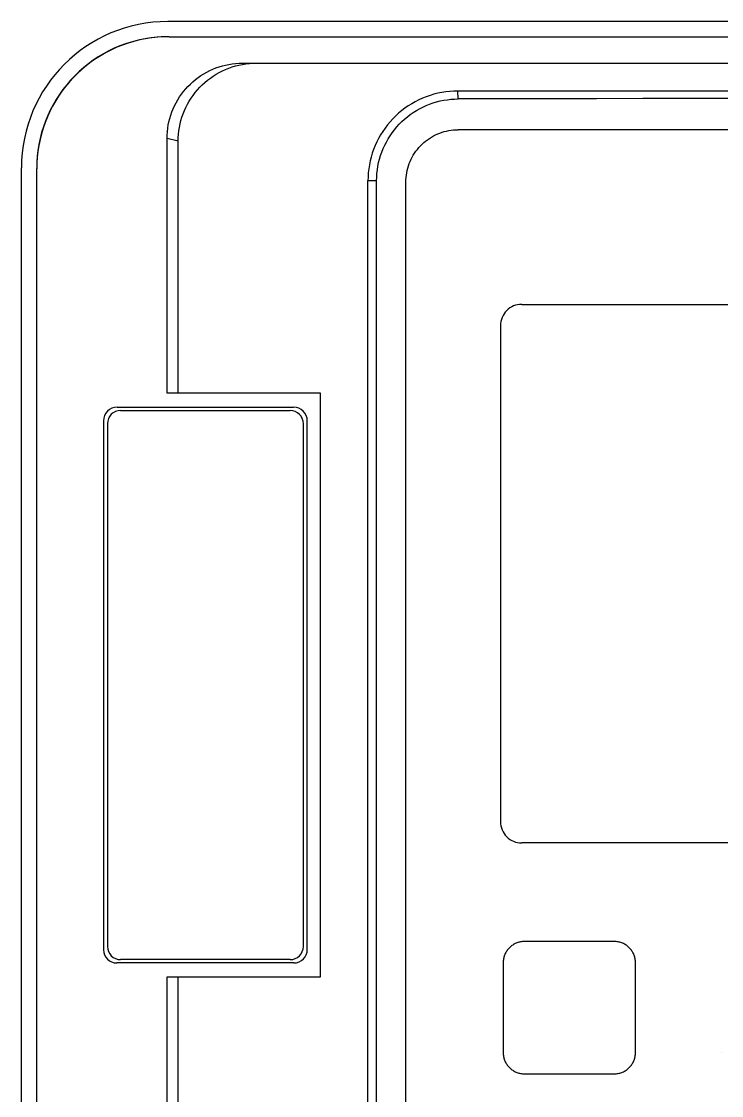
# Model space of a CAD drawing. Extents: x 0 to 320, y 0 to 1157.
# Drawn here: x 176.3 to 229.2, y 765.6 to 846.8 of the extents above; entities that cross this region are included whole.
import ezdxf

# ---------------------------------------------------------------- set-up
doc = ezdxf.new("R2010")
doc.units = 0
doc.layers.add('-15N-THT. THIẾT BỊ ĐÓNG MỞ', color=40, linetype='CONTINUOUS')

# ---------------------------------------------------------------- blocks, each defined once
blk = doc.blocks.new('06 - N - SC VSD ATV630C11~C16N4')
at = {"layer": '-15N-THT. THIẾT BỊ ĐÓNG MỞ'}
for p, q in [((149.663, 268.299), (27.375, 268.3)), ((25.951, 267.042), (25.5, 266.965)), ((26.121, 267.061), (25.678, 266.991)), ((26.404, 267.099), (25.951, 267.042)), ((26.567, 267.111), (26.121, 267.061)), ((26.859, 267.135), (26.404, 267.099)), ((27.015, 267.141), (26.567, 267.111)), ((27.316, 267.151), (26.859, 267.135)), ((27.463, 267.152), (27.015, 267.141)), ((27.319, 267.151), (27.316, 267.151)), ((27.321, 267.151), (27.319, 267.151)), ((27.325, 267.151), (27.321, 267.151)), ((27.326, 267.151), (27.325, 267.151)), ((27.328, 267.151), (27.326, 267.151)), ((27.33, 267.151), (27.328, 267.151)), ((27.332, 267.151), (27.33, 267.151)), ((27.334, 267.151), (27.332, 267.151)), ((27.337, 267.151), (27.334, 267.151)), ((27.339, 267.151), (27.337, 267.151)), ((27.341, 267.151), (27.339, 267.151)), ((27.342, 267.151), (27.341, 267.151)), ((27.344, 267.151), (27.342, 267.151)), ((27.346, 267.151), (27.344, 267.151)), ((27.348, 267.151), (27.346, 267.151)), ((27.35, 267.151), (27.348, 267.151)), ((27.351, 267.151), (27.35, 267.151)), ((27.353, 267.151), (27.351, 267.151)), ((27.355, 267.151), (27.353, 267.151)), ((27.357, 267.151), (27.355, 267.151)), ((27.358, 267.151), (27.357, 267.151)), ((27.438, 267.151), (27.42, 267.151)), ((27.445, 267.151), (27.438, 267.151)), ((27.463, 267.152), (27.445, 267.151)), ((27.463, 267.152), (137.634, 267.152)), ((23.329, 266.272), (22.917, 266.075)), ((23.533, 266.347), (23.125, 266.162)), ((23.75, 266.45), (23.329, 266.272)), ((23.95, 266.514), (23.533, 266.347)), ((24.178, 266.609), (23.75, 266.45)), ((24.373, 266.662), (23.95, 266.514)), ((24.613, 266.748), (24.178, 266.609)), ((24.803, 266.791), (24.373, 266.662)), ((25.054, 266.866), (24.613, 266.748)), ((25.238, 266.901), (24.803, 266.791)), ((25.5, 266.965), (25.054, 266.866)), ((25.678, 266.991), (25.238, 266.901)), ((21.955, 265.498), (21.586, 265.242)), ((22.122, 265.624), (21.741, 265.372)), ((22.335, 265.736), (21.955, 265.498)), ((22.514, 265.859), (22.122, 265.624)), ((22.725, 265.958), (22.335, 265.736)), ((22.917, 266.075), (22.514, 265.859)), ((23.125, 266.162), (22.725, 265.958)), ((20.885, 264.683), (20.554, 264.38)), ((21.016, 264.817), (20.673, 264.515)), ((21.23, 264.97), (20.885, 264.683)), ((21.372, 265.103), (21.016, 264.817)), ((21.586, 265.242), (21.23, 264.97)), ((21.741, 265.372), (21.372, 265.103)), ((30.54, 264.588), (30.772, 264.694)), ((30.772, 264.694), (31.009, 264.789)), ((31.009, 264.789), (31.25, 264.873)), ((31.25, 264.873), (31.495, 264.947)), ((31.495, 264.947), (31.742, 265.009)), ((31.5, 264.566), (31.742, 264.676)), ((31.742, 265.009), (31.993, 265.06)), ((31.742, 264.676), (31.988, 264.775)), ((31.988, 264.775), (32.238, 264.862)), ((31.993, 265.06), (32.245, 265.1)), ((32.238, 264.862), (32.492, 264.938)), ((32.245, 265.1), (32.499, 265.129)), ((32.492, 264.938), (32.749, 265.003)), ((32.499, 265.129), (32.754, 265.146)), ((32.749, 265.003), (33.009, 265.056)), ((32.754, 265.146), (33.009, 265.152)), ((33.009, 265.152), (131.909, 265.152)), ((33.009, 265.056), (33.271, 265.098)), ((33.271, 265.098), (33.534, 265.127)), ((33.534, 265.127), (33.799, 265.145)), ((33.799, 265.145), (34.064, 265.151)), ((20.03, 263.866), (19.732, 263.52)), ((20.237, 264.063), (19.934, 263.731)), ((20.344, 264.198), (20.03, 263.866)), ((20.554, 264.38), (20.237, 264.063)), ((20.673, 264.515), (20.344, 264.198)), ((29.265, 263.746), (29.461, 263.91)), ((29.461, 263.91), (29.665, 264.065)), ((29.665, 264.065), (29.874, 264.21)), ((29.874, 264.21), (30.091, 264.346)), ((30.091, 264.346), (30.313, 264.472)), ((30.177, 263.692), (30.38, 263.862)), ((30.313, 264.472), (30.54, 264.588)), ((30.38, 263.862), (30.591, 264.023)), ((30.591, 264.023), (30.809, 264.174)), ((30.809, 264.174), (31.034, 264.315)), ((31.034, 264.315), (31.264, 264.446)), ((31.264, 264.446), (31.5, 264.566)), ((19.375, 263.03), (19.119, 262.661)), ((19.45, 263.161), (19.185, 262.789)), ((19.646, 263.387), (19.375, 263.03)), ((19.732, 263.52), (19.45, 263.161)), ((19.934, 263.731), (19.646, 263.387)), ((28.406, 262.806), (28.561, 263.009)), ((28.561, 263.009), (28.724, 263.205)), ((28.724, 263.205), (28.897, 263.394)), ((28.897, 263.394), (29.077, 263.574)), ((29.077, 263.574), (29.265, 263.746)), ((29.445, 262.927), (29.615, 263.13)), ((29.615, 263.13), (29.794, 263.326)), ((29.794, 263.326), (29.981, 263.513)), ((29.981, 263.513), (30.177, 263.692)), ((48.679, 263.015), (48.376, 262.98)), ((48.983, 263.035), (48.679, 263.015)), ((49.288, 263.042), (48.983, 263.035)), ((115.516, 263.042), (49.288, 263.042)), ((49.326, 262.448), (49.288, 263.042)), ((18.88, 262.281), (18.659, 261.891)), ((18.937, 262.405), (18.707, 262.011)), ((19.119, 262.661), (18.88, 262.281)), ((19.185, 262.789), (18.937, 262.405)), ((27.999, 262.158), (28.125, 262.38)), ((28.125, 262.38), (28.26, 262.596)), ((28.26, 262.596), (28.406, 262.806)), ((28.861, 262.043), (28.992, 262.273)), ((28.992, 262.273), (29.133, 262.498)), ((29.133, 262.498), (29.284, 262.716)), ((29.284, 262.716), (29.445, 262.927)), ((46.069, 262.231), (45.804, 262.08)), ((46.34, 262.369), (46.069, 262.231)), ((46.618, 262.495), (46.34, 262.369)), ((46.901, 262.609), (46.618, 262.495)), ((47.188, 262.71), (46.901, 262.609)), ((47.48, 262.797), (47.188, 262.71)), ((47.417, 262.143), (47.683, 262.223)), ((47.776, 262.872), (47.48, 262.797)), ((47.683, 262.223), (47.951, 262.291)), ((48.075, 262.933), (47.776, 262.872)), ((47.951, 262.291), (48.223, 262.347)), ((48.376, 262.98), (48.075, 262.933)), ((48.223, 262.347), (48.497, 262.391)), ((48.497, 262.391), (48.772, 262.422)), ((48.772, 262.422), (49.049, 262.441)), ((49.049, 262.441), (49.326, 262.448)), ((52.81, 262.454), (49.326, 262.448)), ((56.294, 262.459), (52.81, 262.454)), ((59.78, 262.463), (56.294, 262.459)), ((63.266, 262.467), (59.78, 262.463)), ((66.753, 262.47), (63.266, 262.467)), ((70.241, 262.473), (66.753, 262.47)), ((18.455, 261.492), (18.269, 261.083)), ((18.495, 261.606), (18.302, 261.192)), ((18.659, 261.891), (18.455, 261.492)), ((18.707, 262.011), (18.495, 261.606)), ((27.598, 261.22), (27.682, 261.461)), ((27.682, 261.461), (27.777, 261.698)), ((27.777, 261.698), (27.883, 261.93)), ((27.883, 261.93), (27.999, 262.158)), ((28.533, 261.319), (28.631, 261.565)), ((28.631, 261.565), (28.741, 261.807)), ((28.741, 261.807), (28.861, 262.043)), ((44.818, 261.364), (44.593, 261.159)), ((45.052, 261.56), (44.818, 261.364)), ((45.295, 261.744), (45.052, 261.56)), ((45.545, 261.918), (45.295, 261.744)), ((45.804, 262.08), (45.545, 261.918)), ((45.696, 261.263), (45.924, 261.421)), ((45.924, 261.421), (46.159, 261.569)), ((46.159, 261.569), (46.4, 261.706)), ((46.4, 261.706), (46.646, 261.832)), ((46.646, 261.832), (46.899, 261.947)), ((46.899, 261.947), (47.156, 262.051)), ((47.156, 262.051), (47.417, 262.143)), ((18.102, 260.667), (17.954, 260.243)), ((18.128, 260.769), (17.974, 260.339)), ((18.269, 261.083), (18.102, 260.667)), ((18.302, 261.192), (18.128, 260.769)), ((27.411, 260.478), (27.462, 260.728)), ((27.462, 260.728), (27.524, 260.976)), ((27.524, 260.976), (27.598, 261.22)), ((28.251, 260.298), (28.304, 260.558)), ((28.304, 260.558), (28.369, 260.815)), ((28.369, 260.815), (28.445, 261.069)), ((28.445, 261.069), (28.533, 261.319)), ((44.172, 260.718), (43.977, 260.484)), ((44.378, 260.943), (44.172, 260.718)), ((44.593, 261.159), (44.378, 260.943)), ((44.863, 260.533), (45.059, 260.73)), ((45.059, 260.73), (45.263, 260.917)), ((45.263, 260.917), (45.476, 261.095)), ((45.476, 261.095), (45.696, 261.263)), ((17.825, 259.814), (17.715, 259.378)), ((17.84, 259.903), (17.726, 259.46)), ((17.954, 260.243), (17.825, 259.814)), ((17.974, 260.339), (17.84, 259.903)), ((27.325, 259.717), (27.342, 259.972)), ((27.342, 259.972), (27.371, 260.226)), ((27.371, 260.226), (27.411, 260.478)), ((28.162, 259.508), (28.18, 259.773)), ((28.18, 259.773), (28.209, 260.036)), ((28.209, 260.036), (28.251, 260.298)), ((43.618, 259.991), (43.456, 259.733)), ((43.792, 260.242), (43.618, 259.991)), ((43.977, 260.484), (43.792, 260.242)), ((44.173, 259.667), (44.33, 259.895)), ((44.33, 259.895), (44.498, 260.115)), ((44.498, 260.115), (44.676, 260.328)), ((44.676, 260.328), (44.863, 260.533)), ((47.605, 259.73), (47.767, 259.804)), ((47.767, 259.804), (47.931, 259.87)), ((47.931, 259.87), (48.099, 259.928)), ((48.099, 259.928), (48.269, 259.979)), ((48.269, 259.979), (48.441, 260.023)), ((48.441, 260.023), (48.614, 260.058)), ((48.614, 260.058), (48.79, 260.086)), ((48.79, 260.086), (48.966, 260.106)), ((48.966, 260.106), (49.143, 260.118)), ((49.143, 260.118), (49.32, 260.122)), ((49.32, 260.122), (49.32, 260.122)), ((115.591, 260.122), (49.32, 260.122)), ((17.625, 258.939), (17.555, 258.496)), ((17.632, 259.013), (17.559, 258.562)), ((17.715, 259.378), (17.625, 258.939)), ((17.726, 259.46), (17.632, 259.013)), ((27.319, 259.462), (27.325, 259.717)), ((27.319, 240.202), (27.319, 259.462)), ((28.156, 259.243), (27.319, 259.462)), ((28.156, 259.243), (28.162, 259.508)), ((28.156, 240.201), (28.156, 259.243)), ((43.167, 259.196), (43.041, 258.919)), ((43.306, 259.468), (43.167, 259.196)), ((43.456, 259.733), (43.306, 259.468)), ((43.648, 258.691), (43.763, 258.943)), ((43.763, 258.943), (43.888, 259.19)), ((43.888, 259.19), (44.025, 259.432)), ((44.025, 259.432), (44.173, 259.667)), ((46.463, 258.901), (46.588, 259.026)), ((46.588, 259.026), (46.719, 259.146)), ((46.719, 259.146), (46.855, 259.26)), ((46.855, 259.26), (46.997, 259.367)), ((46.997, 259.367), (47.142, 259.468)), ((47.142, 259.468), (47.293, 259.562)), ((47.293, 259.562), (47.447, 259.65)), ((47.447, 259.65), (47.605, 259.73)), ((17.555, 258.496), (17.505, 258.05)), ((17.559, 258.562), (17.507, 258.109)), ((42.827, 258.348), (42.739, 258.056)), ((42.927, 258.636), (42.827, 258.348)), ((43.041, 258.919), (42.927, 258.636)), ((43.373, 257.906), (43.453, 258.171)), ((43.453, 258.171), (43.545, 258.433)), ((43.545, 258.433), (43.648, 258.691)), ((45.838, 258.042), (45.926, 258.196)), ((45.926, 258.196), (46.02, 258.347)), ((46.02, 258.347), (46.121, 258.492)), ((46.121, 258.492), (46.229, 258.634)), ((46.229, 258.634), (46.343, 258.77)), ((46.343, 258.77), (46.463, 258.901)), ((17.475, 257.653), (17.465, 257.196)), ((17.475, 257.602), (17.465, 257.153)), ((17.507, 258.109), (17.475, 257.653)), ((17.505, 258.05), (17.475, 257.602)), ((42.603, 257.462), (42.556, 257.161)), ((42.665, 257.761), (42.603, 257.462)), ((42.739, 258.056), (42.665, 257.761)), ((43.207, 257.091), (43.25, 257.365)), ((43.25, 257.365), (43.306, 257.637)), ((43.306, 257.637), (43.373, 257.906)), ((45.508, 257.22), (45.559, 257.39)), ((45.559, 257.39), (45.617, 257.557)), ((45.617, 257.557), (45.684, 257.722)), ((45.684, 257.722), (45.757, 257.884)), ((45.757, 257.884), (45.838, 258.042)), ((16.317, 117.501), (16.318, 257.239)), ((17.465, 128.556), (17.465, 257.196)), ((42.501, 256.553), (42.494, 256.248)), ((42.522, 256.858), (42.501, 256.553)), ((42.556, 257.161), (42.522, 256.858)), ((43.151, 256.261), (43.157, 256.538)), ((43.157, 256.538), (43.176, 256.815)), ((43.176, 256.815), (43.207, 257.091)), ((45.369, 256.344), (45.381, 256.521)), ((45.381, 256.521), (45.401, 256.698)), ((45.401, 256.698), (45.429, 256.873)), ((45.429, 256.873), (45.464, 257.047)), ((45.464, 257.047), (45.508, 257.22)), ((42.588, 256.25), (42.494, 256.248)), ((42.494, 143.871), (42.494, 256.248)), ((42.682, 256.252), (42.588, 256.25)), ((42.776, 256.254), (42.682, 256.252)), ((42.87, 256.255), (42.776, 256.254)), ((42.963, 256.257), (42.87, 256.255)), ((43.057, 256.259), (42.963, 256.257)), ((43.151, 256.261), (43.057, 256.259)), ((43.151, 143.875), (43.151, 256.261)), ((45.365, 256.166), (45.369, 256.344)), ((45.365, 144.02), (45.365, 256.166)), ((54.118, 246.922), (110.79, 246.922)), ((54.118, 246.922), (54.118, 246.922)), ((52.515, 245.318), (52.515, 207.82)), ((38.915, 240.202), (27.319, 240.202)), ((38.915, 196.102), (38.915, 240.202)), ((38.915, 240.201), (38.915, 240.202)), ((23.539, 239.152), (36.882, 239.152)), ((23.539, 239.152), (23.539, 239.152)), ((23.804, 238.902), (23.804, 238.902)), ((23.804, 238.902), (36.617, 238.902)), ((36.617, 238.902), (36.617, 238.902)), ((36.882, 239.152), (36.882, 239.152)), ((22.515, 238.127), (22.515, 198.148)), ((22.815, 237.912), (22.815, 198.391)), ((37.615, 198.394), (37.615, 237.903)), ((37.915, 198.171), (37.915, 238.118)), ((110.793, 206.222), (54.114, 206.222)), ((54.114, 206.222), (54.114, 206.222)), ((52.981, 198.053), (52.943, 197.993)), ((53.022, 198.112), (52.981, 198.053)), ((53.065, 198.169), (53.022, 198.112)), ((53.111, 198.224), (53.065, 198.169)), ((53.159, 198.277), (53.111, 198.224)), ((53.21, 198.327), (53.159, 198.277)), ((53.263, 198.376), (53.21, 198.327)), ((53.318, 198.421), (53.263, 198.376)), ((53.375, 198.465), (53.318, 198.421)), ((53.433, 198.506), (53.375, 198.465)), ((53.494, 198.544), (53.433, 198.506)), ((53.556, 198.579), (53.494, 198.544)), ((53.62, 198.612), (53.556, 198.579)), ((53.686, 198.641), (53.62, 198.612)), ((53.752, 198.668), (53.686, 198.641)), ((53.82, 198.692), (53.752, 198.668)), ((53.889, 198.713), (53.82, 198.692)), ((53.959, 198.731), (53.889, 198.713)), ((54.029, 198.745), (53.959, 198.731)), ((54.1, 198.757), (54.029, 198.745)), ((54.171, 198.765), (54.1, 198.757)), ((54.243, 198.77), (54.171, 198.765)), ((54.315, 198.772), (54.243, 198.77)), ((61.115, 198.772), (54.315, 198.772)), ((54.315, 198.772), (54.315, 198.772)), ((61.115, 198.772), (61.115, 198.772)), ((61.187, 198.77), (61.115, 198.772)), ((61.258, 198.765), (61.187, 198.77)), ((61.33, 198.757), (61.258, 198.765)), ((61.401, 198.745), (61.33, 198.757)), ((61.471, 198.731), (61.401, 198.745)), ((61.541, 198.713), (61.471, 198.731)), ((61.61, 198.692), (61.541, 198.713)), ((61.678, 198.668), (61.61, 198.692)), ((61.744, 198.641), (61.678, 198.668)), ((61.81, 198.612), (61.744, 198.641)), ((61.874, 198.579), (61.81, 198.612)), ((61.936, 198.544), (61.874, 198.579)), ((61.997, 198.505), (61.936, 198.544)), ((62.056, 198.465), (61.997, 198.505)), ((62.112, 198.421), (62.056, 198.465)), ((62.167, 198.375), (62.112, 198.421)), ((62.22, 198.327), (62.167, 198.375)), ((62.271, 198.277), (62.22, 198.327)), ((62.319, 198.224), (62.271, 198.277)), ((62.365, 198.169), (62.319, 198.224)), ((62.408, 198.112), (62.365, 198.169)), ((62.449, 198.053), (62.408, 198.112)), ((62.487, 197.993), (62.449, 198.053)), ((36.622, 197.402), (23.805, 197.402)), ((23.805, 197.402), (23.805, 197.402)), ((36.622, 197.402), (36.622, 197.402)), ((52.717, 197.243), (52.715, 197.172)), ((52.722, 197.315), (52.717, 197.243)), ((52.73, 197.387), (52.722, 197.315)), ((52.741, 197.458), (52.73, 197.387)), ((52.756, 197.528), (52.741, 197.458)), ((52.774, 197.598), (52.756, 197.528)), ((52.795, 197.667), (52.774, 197.598)), ((52.818, 197.734), (52.795, 197.667)), ((52.845, 197.801), (52.818, 197.734)), ((52.875, 197.866), (52.845, 197.801)), ((52.908, 197.93), (52.875, 197.866)), ((52.943, 197.993), (52.908, 197.93)), ((62.522, 197.93), (62.487, 197.993)), ((62.555, 197.866), (62.522, 197.93)), ((62.585, 197.801), (62.555, 197.866)), ((62.612, 197.734), (62.585, 197.801)), ((62.636, 197.667), (62.612, 197.734)), ((62.656, 197.598), (62.636, 197.667)), ((62.674, 197.528), (62.656, 197.598)), ((62.689, 197.458), (62.674, 197.528)), ((62.7, 197.387), (62.689, 197.458)), ((62.708, 197.315), (62.7, 197.387)), ((62.713, 197.243), (62.708, 197.315)), ((62.715, 197.172), (62.713, 197.243)), ((36.895, 197.152), (23.511, 197.152)), ((23.511, 197.152), (23.511, 197.152)), ((36.895, 197.152), (36.895, 197.152)), ((52.715, 197.172), (52.715, 197.172)), ((52.715, 197.172), (52.715, 190.372)), ((62.715, 197.172), (62.715, 197.172)), ((62.715, 190.372), (62.715, 197.172)), ((27.319, 138.451), (27.319, 196.102)), ((27.319, 196.102), (38.915, 196.102)), ((28.156, 140.661), (28.156, 196.101)), ((38.915, 196.101), (38.915, 196.102)), ((52.715, 190.372), (52.717, 190.3)), ((52.715, 190.372), (52.715, 190.372)), ((52.717, 190.3), (52.722, 190.228)), ((52.722, 190.228), (52.73, 190.157)), ((52.73, 190.157), (52.741, 190.086)), ((52.741, 190.086), (52.756, 190.016)), ((52.756, 190.016), (52.774, 189.946)), ((52.774, 189.946), (52.795, 189.877)), ((62.635, 189.877), (62.656, 189.945)), ((62.656, 189.945), (62.674, 190.015)), ((62.674, 190.015), (62.689, 190.086)), ((62.689, 190.086), (62.7, 190.157)), ((62.7, 190.157), (62.708, 190.228)), ((62.708, 190.228), (62.713, 190.3)), ((62.713, 190.3), (62.715, 190.372)), ((62.715, 190.372), (62.715, 190.372)), ((69.215, 190.372), (69.215, 190.372)), ((52.795, 189.877), (52.819, 189.81)), ((52.819, 189.81), (52.846, 189.743)), ((52.846, 189.743), (52.875, 189.678)), ((52.875, 189.678), (52.908, 189.613)), ((52.908, 189.613), (52.943, 189.551)), ((52.943, 189.551), (52.981, 189.49)), ((52.981, 189.49), (53.022, 189.431)), ((53.022, 189.431), (53.065, 189.374)), ((53.065, 189.374), (53.111, 189.319)), ((53.111, 189.319), (53.159, 189.266)), ((53.159, 189.266), (53.209, 189.215)), ((53.209, 189.215), (53.262, 189.167)), ((53.262, 189.167), (53.317, 189.121)), ((53.317, 189.121), (53.374, 189.078)), ((62.055, 189.078), (62.112, 189.122)), ((62.112, 189.122), (62.167, 189.168)), ((62.167, 189.168), (62.22, 189.216)), ((62.22, 189.216), (62.271, 189.266)), ((62.271, 189.266), (62.319, 189.319)), ((62.319, 189.319), (62.365, 189.374)), ((62.365, 189.374), (62.408, 189.431)), ((62.408, 189.431), (62.449, 189.49)), ((62.449, 189.49), (62.487, 189.551)), ((62.487, 189.551), (62.522, 189.613)), ((62.522, 189.613), (62.555, 189.677)), ((62.555, 189.677), (62.585, 189.742)), ((62.585, 189.742), (62.611, 189.809)), ((62.611, 189.809), (62.635, 189.877)), ((53.374, 189.078), (53.433, 189.038)), ((53.433, 189.038), (53.494, 189)), ((53.494, 189), (53.557, 188.965)), ((53.557, 188.965), (53.621, 188.932)), ((53.621, 188.932), (53.686, 188.902)), ((53.686, 188.902), (53.753, 188.876)), ((53.753, 188.876), (53.82, 188.852)), ((53.82, 188.852), (53.889, 188.831)), ((53.889, 188.831), (53.959, 188.813)), ((53.959, 188.813), (54.029, 188.798)), ((54.029, 188.798), (54.1, 188.787)), ((54.1, 188.787), (54.172, 188.778)), ((54.172, 188.778), (54.243, 188.773)), ((54.243, 188.773), (54.315, 188.771)), ((54.315, 188.771), (61.115, 188.771)), ((54.315, 188.771), (54.315, 188.771)), ((61.115, 188.771), (61.187, 188.773)), ((61.115, 188.771), (61.115, 188.771)), ((61.187, 188.773), (61.258, 188.778)), ((61.258, 188.778), (61.33, 188.786)), ((61.33, 188.786), (61.401, 188.798)), ((61.401, 188.798), (61.471, 188.812)), ((61.471, 188.812), (61.541, 188.83)), ((61.541, 188.83), (61.61, 188.851)), ((61.61, 188.851), (61.678, 188.875)), ((61.678, 188.875), (61.744, 188.902)), ((61.744, 188.902), (61.81, 188.932)), ((61.81, 188.932), (61.874, 188.964)), ((61.874, 188.964), (61.936, 189)), ((61.936, 189), (61.997, 189.038)), ((61.997, 189.038), (62.055, 189.078))]:
    blk.add_line(p, q, dxfattribs=at)
for centre, major_axis, start_param, end_param in [((27.375, 257.238), (-1.38, 10.975), -0.125111, 1.445685), ((54.118, 245.318), (1.603, 0), 1.570796, 3.141593), ((23.539, 238.127), (1.024, 0), 1.570796, 3.141593), ((23.804, 237.912), (0.989, 0), 1.570796, 3.141593), ((36.617, 237.903), (0.998, 0), 0, 1.570796), ((36.882, 238.118), (1.033, 0), 0, 1.570796), ((54.114, 207.82), (1.599, 0), -3.141593, -1.570796), ((23.511, 198.148), (0.996, 0), -3.141593, -1.570796), ((23.805, 198.391), (0.99, 0), -3.141593, -1.570796), ((36.622, 198.394), (0.993, 0), -1.570796, 0), ((36.895, 198.171), (1.02, 0), -1.570796, 0)]:
    blk.add_ellipse(centre, major_axis=major_axis, ratio=1, start_param=start_param, end_param=end_param, dxfattribs=at)

msp = doc.modelspace()

# ---------------------------------------------------------------- block references
msp.add_blockref('06 - N - SC VSD ATV630C11~C16N4', (160.02, 578.5))

doc.saveas('drawing.dxf')
